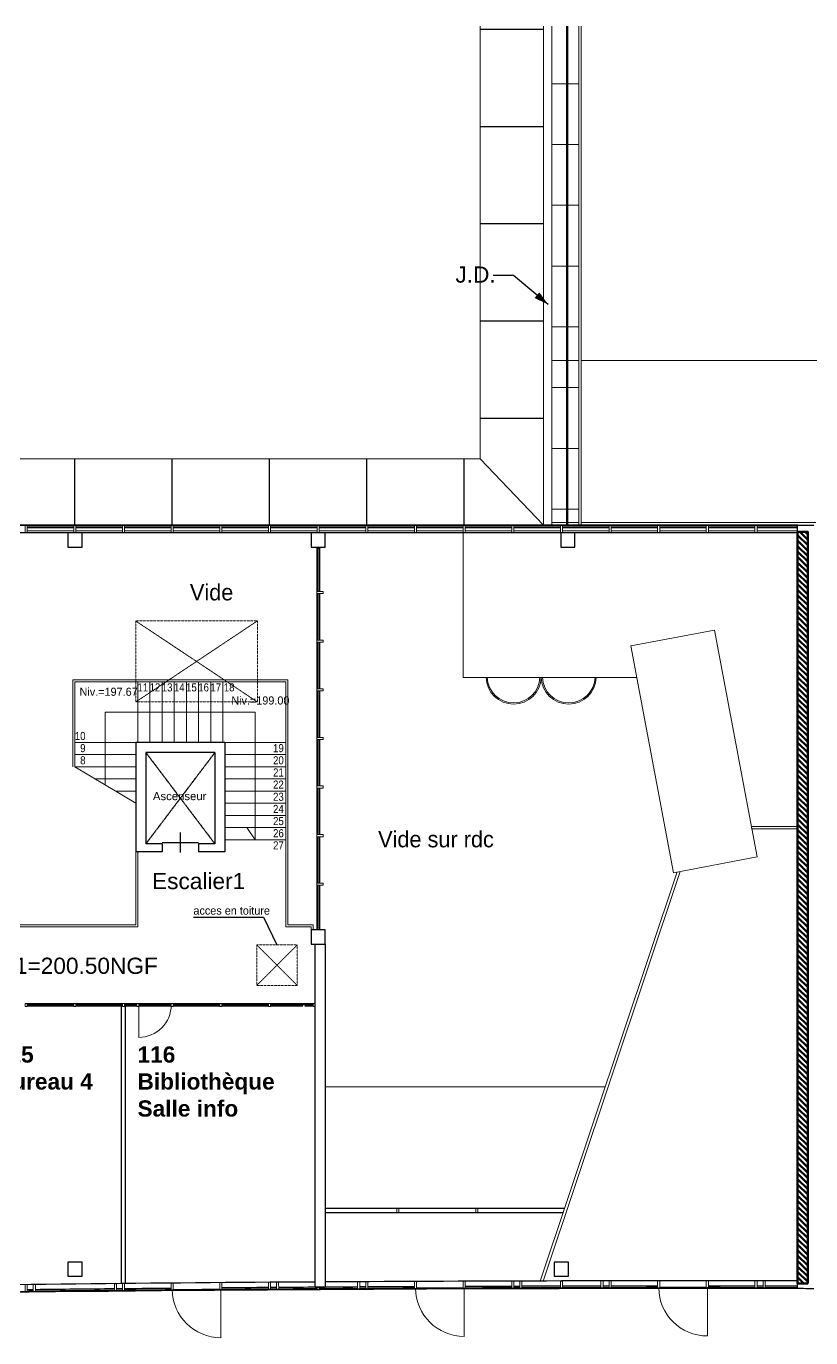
# Model space of a CAD drawing. Header units: metres. Extents: x 382092 to 525597, y 303932 to 353394.
# Drawn here: x 440854 to 460204, y 320314 to 352690 of the extents above; entities that cross this region are included whole.
import ezdxf
from ezdxf.enums import TextEntityAlignment as Align

# ---------------------------------------------------------------- set-up
doc = ezdxf.new("R2010")
doc.units = ezdxf.units.M
doc.header["$LTSCALE"] = 2
doc.header["$MEASUREMENT"] = 0
for name, pattern in [('Planta_2$0$CACHE', [0.375, 0.25, -0.125]), ('STYLE_06', [2.08328, 1.25, -0.41656, 0.13886, -0.27786]), ('STYLE_12', [0.46875, 0.3125, -0.15625])]:
    doc.linetypes.add(name, pattern=pattern)
for name, color, linetype in [('0.01', 8, 'Continuous'), ('0.03ITTEN', 8, 'STYLE_06'), ('0.03M', 254, 'Continuous'), ('20', 3, 'Continuous'), ('MOJI', 7, 'Continuous'), ('ST POTEAU', 160, 'Continuous')]:
    doc.layers.add(name, color=color, linetype=linetype)
for name, color, linetype, lineweight in [('0.03', 151, 'Continuous', 5), ('0.10', 92, 'Continuous', 9), ('0.15', 5, 'Continuous', 15), ('0.30', 1, 'Continuous', 30), ('RdC$0$0.15', 5, 'Continuous', 15), ('slh-aa-non visible sur plan fpf', 7, 'Continuous', 0)]:
    doc.layers.add(name, color=color, linetype=linetype, lineweight=lineweight)
doc.layers.add('hojo', color=255, linetype='Continuous', plot=False)
doc.styles.add('arial', font='arial.ttf')

msp = doc.modelspace()

# ---------------------------------------------------------------- hatches: boundary and pattern name
at = {"layer": '0.01', "lineweight": 53}
h = msp.add_hatch(dxfattribs=at)
h.set_pattern_fill('ANSI31', color=256, style=0)
h.set_pattern_definition([(135, (6e-11, -3e-11), (-67.351921, -67.351921), [])])
h.paths.add_polyline_path([(460130, 321656), (459880, 321656), (459879, 340209), (460129, 340209)])
at = {"layer": 'MOJI'}
h = msp.add_hatch(color=256, dxfattribs=at)
h.paths.add_polyline_path([(453724, 345822), (453451, 346052), (453392, 345982)])
h.paths.add_polyline_path([(453510, 346122), (453451, 346052), (453724, 345822)])

# ---------------------------------------------------------------- linework, layer by layer
at = {"layer": '0.01'}
for p, q in [((459879, 340374), (388004, 340374)), ((459879, 340364), (388004, 340364)), ((459879, 340184), (388004, 340184)), ((448229, 323509), (454129, 323509)), ((448249, 323409), (454095, 323409))]:
    msp.add_line(p, q, dxfattribs=at)
at = {"layer": '0.01', "flags": 128}
for points in [[(454184, 340374), (454184, 352690)], [(454214, 340374), (454214, 352690)], [(442028, 340304), (440880, 340304)], [(443228, 340304), (442080, 340304)], [(444428, 340304), (443280, 340304)], [(445628, 340304), (444480, 340304)], [(446828, 340304), (445680, 340304)], [(448028, 340304), (446880, 340304)], [(449228, 340304), (448080, 340304)], [(450428, 340304), (449280, 340304)], [(451628, 340304), (450480, 340304)], [(452828, 340304), (451680, 340304)], [(454028, 340304), (452880, 340304)], [(455228, 340304), (454080, 340304)], [(456428, 340304), (455280, 340304)], [(457628, 340304), (456480, 340304)], [(458828, 340304), (457680, 340304)], [(459879, 340304), (458880, 340304)], [(448024, 339834), (448024, 338735)], [(448084, 339834), (448084, 338735)], [(448024, 338683), (448024, 337535)], [(448084, 338683), (448084, 337535)], [(448024, 337483), (448024, 336335)], [(448084, 337483), (448084, 336335)], [(448024, 336283), (448024, 335135)], [(448084, 336283), (448084, 335135)], [(448024, 335083), (448024, 333935)], [(448084, 335083), (448084, 333935)], [(448024, 333883), (448024, 332735)], [(448084, 333883), (448084, 332735)], [(448024, 332683), (448024, 331535)], [(448084, 332683), (448084, 331535)], [(448024, 331483), (448024, 330384)], [(448084, 331483), (448084, 330384)], [(442029, 328559), (440879, 328559)], [(442029, 328499), (440879, 328499)], [(443229, 328559), (442079, 328559)], [(443229, 328499), (442079, 328499)], [(443579, 328559), (443279, 328559)], [(443579, 328499), (443279, 328499)], [(444429, 328559), (443629, 328559)], [(444429, 328499), (443629, 328499)], [(445629, 328559), (444479, 328559)], [(445629, 328499), (444479, 328499)], [(446829, 328559), (445679, 328559)], [(446829, 328499), (445679, 328499)], [(447929, 328559), (446879, 328559)], [(447679, 328499), (446879, 328499)], [(447929, 328499), (447729, 328499)]]:
    msp.add_lwpolyline(points, dxfattribs=at)
for points in [[(459879, 321526, 0.007288), (418054, 320999, 0.007283)], [(447979, 321690, 0.002056), (436179, 321567)], [(448029, 321511, 0.001455), (439680, 321434)], [(441027, 321500, 0.000026), (440879, 321498)], [(443028, 321521, 0.00034), (441079, 321500)], [(443228, 321522, 0.000026), (443080, 321521)], [(444427, 321533, 0.0002), (443280, 321523)], [(446828, 321553, 0.0002), (445679, 321544)], [(447028, 321554, 0.000026), (446880, 321553)], [(449028, 321567, 0.000339), (447080, 321554)], [(449254, 321518, 0.000205), (448079, 321511)], [(459879, 321716, 0.002029), (448229, 321692, 0.002029)], [(449228, 321568, 0.000026), (449080, 321567)], [(450428, 321574, 0.0002), (449280, 321568)], [(459879, 321536, 0.001847), (449280, 321518, 0.001847)], [(452828, 321583, 0.0002), (451680, 321579)], [(453028, 321583, 0.000026), (452880, 321583)], [(454028, 321586, 0.000165), (453080, 321584)], [(455028, 321588, 0.000165), (454080, 321586)], [(455228, 321588, 0.000026), (455080, 321588)], [(456428, 321589, 0.0002), (455280, 321588)], [(458827, 321588, 0.0002), (457680, 321589)], [(459028, 321588, 0.000026), (458879, 321588)], [(459879, 321586, 0.000139), (459080, 321588)]]:
    msp.add_lwpolyline(points, format="xyb", dxfattribs=at)
at = {"layer": '0.03', "flags": 128}
for points in [[(452054, 342009), (452054, 352690)], [(453614, 340374), (453614, 352690)], [(453814, 340374), (453814, 352690)], [(454484, 340374), (454484, 352690)], [(454544, 340374), (454544, 352690)], [(454484, 351269), (453814, 351269)], [(454484, 349769), (453814, 349769)], [(454484, 348269), (453814, 348269)], [(454484, 346769), (453814, 346769)], [(454484, 345269), (453814, 345269)], [(454484, 344439), (453814, 344439)], [(464329, 344439), (454544, 344439)], [(454484, 343769), (453814, 343769)], [(454484, 342269), (453814, 342269)], [(452054, 342009), (440189, 342009)], [(454484, 340769), (453814, 340769)], [(442028, 340334), (440880, 340334)], [(443228, 340334), (442080, 340334)], [(444428, 340334), (443280, 340334)], [(445628, 340334), (444480, 340334)], [(446828, 340334), (445680, 340334)], [(448028, 340334), (446880, 340334)], [(449228, 340334), (448080, 340334)], [(450428, 340334), (449280, 340334)], [(451628, 340334), (450480, 340334)], [(452828, 340334), (451680, 340334)], [(454028, 340334), (452880, 340334)], [(454184, 340439), (453814, 340439)], [(455228, 340334), (454080, 340334)], [(454484, 340439), (454214, 340439)], [(460329, 340439), (454544, 340439)], [(456428, 340334), (455280, 340334)], [(457628, 340334), (456480, 340334)], [(458828, 340334), (457680, 340334)], [(459879, 340334), (458880, 340334)], [(442028, 340234), (440880, 340234)], [(443228, 340234), (442080, 340234)], [(444428, 340234), (443280, 340234)], [(445628, 340234), (444480, 340234)], [(446828, 340234), (445680, 340234)], [(448028, 340234), (446880, 340234)], [(449228, 340234), (448080, 340234)], [(450428, 340234), (449280, 340234)], [(451628, 340234), (450480, 340234)], [(452828, 340234), (451680, 340234)], [(454028, 340234), (452880, 340234)], [(455228, 340234), (454080, 340234)], [(456428, 340234), (455280, 340234)], [(457628, 340234), (456480, 340234)], [(458828, 340234), (457680, 340234)], [(459879, 340234), (458880, 340234)], [(459879, 340209), (459879, 321656)], [(448054, 339794), (448054, 338735)], [(448054, 338683), (448054, 337535)], [(448054, 337483), (448054, 336335)], [(442004, 334409), (442004, 336559)], [(447304, 336559), (442004, 336559)], [(442054, 334409), (442054, 336509)], [(447254, 336509), (442054, 336509)], [(443604, 335009), (443604, 336509)], [(443904, 335009), (443904, 336509)], [(444204, 335009), (444204, 336509)], [(444504, 335009), (444504, 336509)], [(444804, 335009), (444804, 336509)], [(445104, 335009), (445104, 336509)], [(445404, 335009), (445404, 336509)], [(445704, 335009), (445704, 336509)], [(447254, 334409), (447254, 336509)], [(447304, 330509), (447304, 336559)], [(448054, 336283), (448054, 335135)], [(442804, 333959), (442804, 335759)], [(446504, 335759), (442804, 335759)], [(446504, 332609), (446504, 335759)], [(443554, 335009), (442054, 335009)], [(445754, 335009), (447254, 335009)], [(448054, 335083), (448054, 333935)], [(443554, 334709), (442054, 334709)], [(445754, 334709), (447254, 334709)], [(447304, 334449), (447295, 334434)], [(447304, 334449), (447295, 334434)], [(443554, 334409), (442054, 334409)], [(443554, 333509), (442054, 334409)], [(445754, 334409), (447254, 334409)], [(447254, 334409), (447254, 330459)], [(443554, 334109), (442554, 334109)], [(443554, 333809), (443054, 333809)], [(445754, 334109), (447254, 334109)], [(445754, 333809), (447254, 333809)], [(448054, 333883), (448054, 332735)], [(445754, 333509), (447254, 333509)], [(447254, 333209), (445754, 333209)], [(447254, 332909), (445754, 332909)], [(446504, 332609), (446292, 332912)], [(447254, 332609), (445754, 332609)], [(448054, 332683), (448054, 331535)], [(443554, 332309), (443554, 330509)], [(443604, 332309), (443604, 330459)], [(448054, 331483), (448054, 330424)], [(443604, 330459), (430204, 330459)], [(443554, 330509), (430254, 330509)], [(447254, 330459), (447879, 330459)], [(447304, 330509), (447929, 330509)], [(447879, 330384), (447879, 330459)], [(447929, 330384), (447929, 330509)], [(442029, 328529), (440879, 328529)], [(443229, 328529), (442079, 328529)], [(443579, 328529), (443279, 328529)], [(443629, 328529), (443629, 327729)], [(444429, 328529), (443629, 328529)], [(445629, 328529), (444479, 328529)], [(446829, 328529), (445679, 328529)], [(447929, 328529), (446879, 328529)]]:
    msp.add_lwpolyline(points, dxfattribs=at)
for points in [[(444429, 328529, -0.414214), (443629, 327729)], [(444427, 321503, 0.0002), (443280, 321493)], [(444454, 321504, 0.411835), (445654, 320314)], [(445627, 321514, 0.0002), (444479, 321504)], [(446828, 321523, 0.0002), (445679, 321514)], [(447028, 321524, 0.000026), (446880, 321523)], [(448029, 321531, 0.000165), (447080, 321524)], [(449028, 321537, 0.000165), (448079, 321531, 0.000165)], [(449228, 321538, 0.000026), (449080, 321537)], [(450428, 321544, 0.0002), (449280, 321538)], [(450454, 321539, 0.411835), (451654, 320349)], [(451628, 321549, 0.0002), (450480, 321544)], [(452828, 321553, 0.0002), (451680, 321549)], [(453028, 321553, 0.000026), (452880, 321553)], [(454028, 321556, 0.000165), (453080, 321554)], [(455028, 321558, 0.000165), (454080, 321556)], [(455228, 321558, 0.000026), (455080, 321558)], [(456428, 321559, 0.0002), (455280, 321558)], [(456454, 321549, 0.411835), (457654, 320359)], [(457628, 321559, 0.0002), (456480, 321559)], [(458827, 321558, 0.0002), (457680, 321559)], [(459028, 321558, 0.000026), (458879, 321558)], [(459879, 321556, 0.000139), (459080, 321558)], [(441027, 321470, 0.000026), (440879, 321468)], [(443028, 321490, 0.000339), (441079, 321470)], [(443228, 321492, 0.000026), (443080, 321491)]]:
    msp.add_lwpolyline(points, format="xyb", dxfattribs=at)
at = {"layer": '0.03'}
for points in [[(445654, 321514), (445654, 320314)], [(451654, 321549), (451654, 320349)], [(457654, 321559), (457654, 320359)]]:
    msp.add_lwpolyline(points, dxfattribs=at)
at = {"layer": '0.03ITTEN', "flags": 128}
for points in [[(445504, 334759), (443804, 332509)], [(443804, 334759), (445504, 332509)]]:
    msp.add_lwpolyline(points, dxfattribs=at)
at = {"layer": '0.03M'}
for p, q in [((444454, 340374), (444454, 342009)), ((446854, 340374), (446854, 342009))]:
    msp.add_line(p, q, dxfattribs=at)
at = {"layer": '0.03M', "flags": 128}
for points in [[(453614, 352609), (452054, 352609)], [(453614, 350209), (452054, 350209)], [(453614, 347809), (452054, 347809)], [(453614, 345409), (452054, 345409)], [(453614, 343009), (452054, 343009)], [(442054, 340374), (442054, 342009)], [(449254, 340374), (449254, 342009)], [(451654, 340374), (451654, 342009)], [(452054, 342009), (453614, 340374)], [(444654, 332789), (444654, 332289)]]:
    msp.add_lwpolyline(points, dxfattribs=at)
at = {"layer": '0.10'}
for points in [[(440828, 340364), (440880, 340364), (440880, 340187), (440828, 340187)], [(442028, 340364), (442080, 340364), (442080, 340187), (442028, 340187)], [(443228, 340364), (443280, 340364), (443280, 340187), (443228, 340187)], [(444428, 340364), (444480, 340364), (444480, 340187), (444428, 340187)], [(445628, 340364), (445680, 340364), (445680, 340187), (445628, 340187)], [(446828, 340364), (446880, 340364), (446880, 340187), (446828, 340187)], [(448028, 340364), (448080, 340364), (448080, 340187), (448028, 340187)], [(449228, 340364), (449280, 340364), (449280, 340187), (449228, 340187)], [(450428, 340364), (450480, 340364), (450480, 340187), (450428, 340187)], [(451628, 340364), (451680, 340364), (451680, 340187), (451628, 340187)], [(452828, 340364), (452880, 340364), (452880, 340187), (452828, 340187)], [(454028, 340364), (454080, 340364), (454080, 340187), (454028, 340187)], [(455228, 340364), (455280, 340364), (455280, 340187), (455228, 340187)], [(456428, 340364), (456480, 340364), (456480, 340187), (456428, 340187)], [(457628, 340364), (457680, 340364), (457680, 340187), (457628, 340187)], [(458828, 340364), (458880, 340364), (458880, 340187), (458828, 340187)], [(448024, 338683), (448024, 338735), (448175, 338735), (448175, 338683)], [(448024, 337483), (448024, 337535), (448175, 337535), (448175, 337483)], [(448024, 336283), (448024, 336335), (448175, 336335), (448175, 336283)], [(448024, 335083), (448024, 335135), (448175, 335135), (448175, 335083)], [(448024, 333883), (448024, 333935), (448175, 333935), (448175, 333883)], [(448024, 332683), (448024, 332735), (448175, 332735), (448175, 332683)], [(448024, 331483), (448024, 331535), (448175, 331535), (448175, 331483)], [(442029, 328495), (442079, 328495), (442079, 328563), (442029, 328563)], [(443229, 328495), (443279, 328495), (443279, 328563), (443229, 328563)], [(445629, 328495), (445679, 328495), (445679, 328563), (445629, 328563)], [(446829, 328495), (446879, 328495), (446879, 328563), (446829, 328563)], [(449991, 323409), (450041, 323409), (450041, 323509), (449991, 323509)], [(451941, 323409), (451991, 323409), (451991, 323509), (451941, 323509)], [(440825, 321627), (440877, 321628), (440880, 321448), (440828, 321447)], [(441026, 321630), (441078, 321630), (441080, 321450), (441028, 321450)], [(443028, 321649), (443080, 321649), (443080, 321471), (443028, 321471)], [(443228, 321650), (443280, 321650), (443280, 321473), (443228, 321473)], [(444426, 321663), (444478, 321664), (444479, 321484), (444427, 321483)], [(445626, 321674), (445678, 321674), (445679, 321494), (445627, 321494)], [(446827, 321683), (446879, 321683), (446880, 321503), (446828, 321503)], [(447027, 321684), (447079, 321684), (447080, 321504), (447028, 321504)], [(449027, 321697), (449079, 321697), (449080, 321517), (449028, 321517)], [(449227, 321698), (449279, 321698), (449280, 321518), (449228, 321518)], [(450428, 321704), (450480, 321704), (450480, 321524), (450428, 321524)], [(451628, 321709), (451680, 321709), (451680, 321529), (451628, 321529)], [(452828, 321712), (452880, 321712), (452880, 321533), (452828, 321533)], [(453028, 321712), (453080, 321712), (453080, 321533), (453028, 321533)], [(454028, 321714), (454080, 321714), (454080, 321536), (454028, 321536)], [(455028, 321718), (455080, 321718), (455080, 321538), (455028, 321538)], [(455228, 321718), (455280, 321718), (455280, 321538), (455228, 321538)], [(456428, 321719), (456480, 321719), (456480, 321539), (456428, 321539)], [(457628, 321719), (457680, 321719), (457680, 321539), (457628, 321539)], [(458827, 321718), (458879, 321718), (458879, 321538), (458827, 321538)], [(459028, 321718), (459080, 321718), (459080, 321538), (459028, 321538)]]:
    msp.add_lwpolyline(points, close=True, dxfattribs=at)
at = {"layer": '0.10', "flags": 128}
for points in [[(440829, 328495), (440879, 328495), (440879, 328563), (440829, 328563)], [(444429, 328495), (444479, 328495), (444479, 328563), (444429, 328563)], [(446879, 328495), (446829, 328495), (446829, 328563), (446879, 328563)]]:
    msp.add_lwpolyline(points, close=True, dxfattribs=at)
at = {"layer": '0.10'}
for points in [[(443579, 328495), (443629, 328495), (443629, 328563), (443579, 328563)], [(447929, 328495), (447979, 328495), (447979, 328563), (447929, 328563)]]:
    msp.add_3dface(points, dxfattribs=at)
at = {"layer": '0.15'}
for points in [[(448024, 339834), (448024, 339794), (448084, 339794), (448084, 339834)], [(448024, 330384), (448024, 330424), (448084, 330424), (448084, 330384)]]:
    msp.add_lwpolyline(points, close=True, dxfattribs=at)
at = {"layer": '0.30', "linetype": 'Continuous'}
for p, q in [((459879, 340374), (460279, 340374)), ((443304, 321653), (443204, 321652)), ((447979, 321561), (448229, 321562))]:
    msp.add_line(p, q, dxfattribs=at)
at = {"layer": '0.30', "flags": 128}
for points in [[(459879, 321526), (459879, 340374)], [(459879, 340209), (459879, 321656)], [(443554, 335009), (443554, 332309)], [(445754, 335009), (443554, 335009)], [(443554, 335009), (443554, 332309)], [(445754, 335009), (443554, 335009)], [(445754, 335009), (445754, 332309)], [(445754, 335009), (445754, 332309)], [(445504, 334759), (443804, 334759)], [(443804, 334759), (443804, 332509)], [(445504, 334759), (443804, 334759)], [(443804, 334759), (443804, 332509)], [(445504, 334759), (445504, 332509)], [(445504, 334759), (445504, 332509)], [(444204, 332509), (443804, 332509)], [(444204, 332509), (443804, 332509)], [(444204, 332509), (444204, 332309)], [(444204, 332509), (444204, 332309)], [(445504, 332509), (445104, 332509)], [(445104, 332509), (445104, 332309)], [(445504, 332509), (445104, 332509)], [(445104, 332509), (445104, 332309)], [(444204, 332309), (443554, 332309)], [(444204, 332309), (443554, 332309)], [(445754, 332309), (445104, 332309)], [(445754, 332309), (445104, 332309)], [(447979, 321561), (447979, 330034)], [(448229, 330034), (448229, 321562)], [(443204, 321834), (443204, 328499)], [(443304, 321834), (443304, 328499)], [(443204, 321652), (443204, 321834)], [(443304, 321653), (443304, 321834)]]:
    msp.add_lwpolyline(points, dxfattribs=at)
at = {"layer": '0.30'}
msp.add_arc((457054, -1113441), 1434970, 89.871231, 89.887203, dxfattribs=at)
at = {"layer": '20', "flags": 128}
msp.add_lwpolyline([(444204, 332539), (445104, 332539)], dxfattribs=at)
at = {"layer": 'hojo', "lineweight": 53, "flags": 128}
msp.add_lwpolyline([(460130, 321656), (459880, 321656), (459879, 340209), (460129, 340209), (460130, 321656)], dxfattribs=at)
at = {"layer": 'MOJI'}
msp.add_lwpolyline([(453724, 345822), (452874, 346537), (452372, 346537)], dxfattribs=at)
at = {"layer": 'MOJI', "flags": 128}
msp.add_lwpolyline([(444977, 330699), (446709, 330699), (447033, 330011)], dxfattribs=at)
at = {"layer": 'RdC$0$0.15', "flags": 128}
for points in [[(448029, 321561), (448029, 321501)], [(448079, 321561), (448079, 321501)]]:
    msp.add_lwpolyline(points, dxfattribs=at)
at = {"layer": 'slh-aa-non visible sur plan fpf', "color": 8}
for p, q in [((455763, 337397), (457827, 337784)), ((457827, 337784), (458879, 332182)), ((456815, 331795), (455763, 337397)), ((459879, 332934), (458738, 332934)), ((458749, 332874), (459879, 332874)), ((456815, 331795), (458879, 332182)), ((456913, 331813), (453528, 321715)), ((456980, 331826), (453603, 321715)), ((448249, 326509), (455141, 326509))]:
    msp.add_line(p, q, dxfattribs=at)
at = {"layer": 'slh-aa-non visible sur plan fpf', "color": 8, "linetype": 'STYLE_06'}
for p, q in [((458738, 332934), (458749, 332874)), ((454095, 323409), (448229, 323409))]:
    msp.add_line(p, q, dxfattribs=at)
at = {"layer": 'slh-aa-non visible sur plan fpf', "color": 8, "flags": 128}
msp.add_lwpolyline([(455910, 336614), (451634, 336614), (451634, 340187)], dxfattribs=at)
at = {"layer": 'slh-aa-non visible sur plan fpf', "color": 133, "linetype": 'Planta_2$0$CACHE', "ltscale": 10}
for points in [[(446554, 336009), (443554, 336009), (443554, 338009), (446554, 338009)], [(446538, 329011), (447538, 329011), (447538, 330011), (446538, 330011)]]:
    msp.add_lwpolyline(points, close=True, dxfattribs=at)
at = {"layer": 'slh-aa-non visible sur plan fpf', "color": 8, "linetype": 'STYLE_12', "flags": 128}
for points in [[(446554, 338009), (443554, 336009)], [(446554, 336009), (443554, 338009)], [(446538, 329011), (447538, 330011)], [(446538, 330011), (447538, 329011)]]:
    msp.add_lwpolyline(points, dxfattribs=at)
at = {"layer": 'slh-aa-non visible sur plan fpf', "color": 8}
for centre, radius, start, end in [((452874, 336634), 680, 181.6854, 358.3146), ((452874, 336634), 650, 181.7632, 358.2368), ((454234, 336634), 680, 181.6854, 358.3146), ((454234, 336634), 650, 181.7632, 358.2368)]:
    msp.add_arc(centre, radius, start, end, dxfattribs=at)
at = {"layer": 'ST POTEAU'}
for points in [[(441879, 339834), (442229, 339834), (442229, 340184), (441879, 340184)], [(447879, 339834), (448229, 339834), (448229, 340184), (447879, 340184)], [(454039, 339834), (454389, 339834), (454389, 340184), (454039, 340184)], [(447879, 330034), (448229, 330034), (448229, 330384), (447879, 330384)], [(441879, 321834), (442229, 321834), (442229, 322184), (441879, 322184)], [(453879, 321834), (454229, 321834), (454229, 322184), (453879, 322184)]]:
    msp.add_lwpolyline(points, close=True, dxfattribs=at)

# ---------------------------------------------------------------- texts
at = {"layer": 'MOJI', "style": 'arial', "width": 0.85}
for s, p in [('11', (443860, 336209)), ('12', (444160, 336209)), ('13', (444460, 336209)), ('14', (444760, 336209)), ('15', (445060, 336209)), ('16', (445360, 336209)), ('17', (445660, 336209)), ('18', (445991, 336209)), ('10', (442316, 335009)), ('9', (442316, 334709)), ('19', (447206, 334709)), ('8', (442316, 334409)), ('20', (447206, 334409)), ('21', (447206, 334109)), ('22', (447206, 333809)), ('23', (447206, 333509)), ('24', (447206, 333209)), ('25', (447206, 332909)), ('26', (447206, 332609)), ('27', (447206, 332309))]:
    msp.add_text(s, height=200, dxfattribs=at).set_placement(p, align=Align.BOTTOM_RIGHT)
at = {"layer": 'MOJI', "style": 'arial'}
msp.add_text('Escalier1', height=400, dxfattribs=at).set_placement((443956, 331388))
at = {"layer": 'MOJI', "attachment_point": 1, "style": 'arial'}
for s, insert, char_height, width in [('J.D.', (451440, 346760), 400, 13020.3), ('{\\fMS UI Gothic|b0|i0|c128|p17;Niv.=197.67}', (442168, 336361), 200, 1383.15), ('\\fArial|b0|i0|c0|p34;Ascenseur', (443978, 333785), 200, 9351.21), ('{\\fArial|b1|i0|c0|p34;115}', (440105, 327506), 400, 13020.3), ('{\\fArial|b1|i0|c0|p34;116}', (443598, 327506), 400, 13020.3), ('{\\fArial|b1|i0|c0|p34;Bureau 4}', (440105, 326841), 400, 2516.89), ('{\\fArial|b1|i0|c0|p34;Bibliothèque\\PSalle info}', (443598, 326841), 400, 3421.74)]:
    msp.add_mtext(s, dxfattribs=dict(at, insert=insert, char_height=char_height, width=width))
for s, insert, char_height in [('{\\fMS UI Gothic|b0|i0|c128|p17;Niv.=199.00}', (445911, 336146), 200), ('Niveau1=200.50NGF', (438834, 329697), 400)]:
    msp.add_mtext(s, dxfattribs=dict(at, insert=insert, char_height=char_height))
at = {"layer": 'MOJI', "insert": (444977, 330959), "char_height": 200, "width": 8399.99, "attachment_point": 1, "line_spacing_factor": 0.602408, "style": 'arial'}
msp.add_mtext('\\fMS UI Gothic|b0|i0|c0|p39;acces en toiture', dxfattribs=at)
at = {"layer": 'slh-aa-non visible sur plan fpf', "char_height": 400, "width": 13020.3, "attachment_point": 1, "style": 'arial'}
for s, insert in [('{\\fMS UI Gothic|b0|i0|c128|p17;Vide}', (444891, 338917)), ('{\\fMS UI Gothic|b0|i0|c128|p17;Vide\\fMS UI Gothic|b0|i0|c0|p17; sur rdc}', (449533, 332821))]:
    msp.add_mtext(s, dxfattribs=dict(at, insert=insert))

doc.saveas('drawing.dxf')
